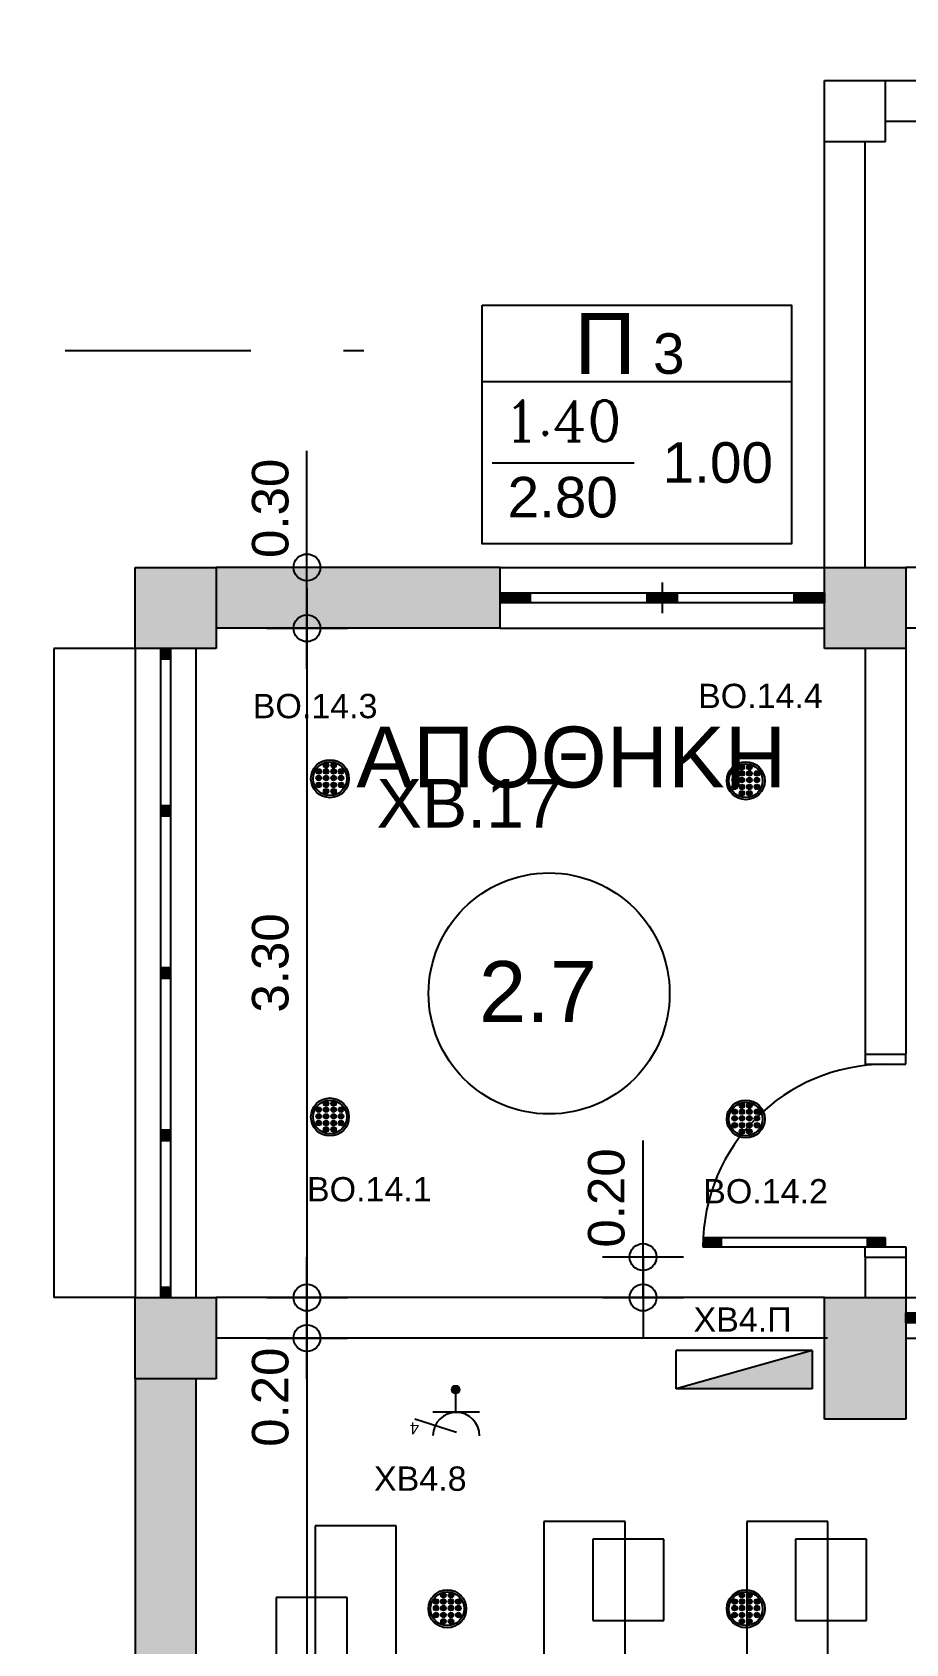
# Model space of a CAD drawing. Header units: metres. Extents: x 0 to 132, y -109 to 310.
# Drawn here: x 10.91 to 15.22, y 179.97 to 187.91 of the extents above; entities that cross this region are included whole.
import ezdxf

# ---------------------------------------------------------------- set-up
doc = ezdxf.new("R2010")
doc.units = ezdxf.units.M
doc.header["$LTSCALE"] = 0.036
doc.linetypes.add('DASHDOTX2', pattern=[50.8, 25.4, -12.7, 0, -12.7])
doc.layers.get('0').update_dxf_attribs({"color": 252})
doc.layers.get('Defpoints').update_dxf_attribs({"color": 252})
for name, color, linetype in [('arxitektonika', 254, 'Continuous'), ('DIMBLK', 252, 'Continuous'), ('electext', 20, 'Continuous'), ('Epipla', 252, 'Continuous'), ('HLEK-SYMBOL', 3, 'Continuous'), ('HLEK_FL001_SYMBOLS', 230, 'Continuous'), ('mihanologika text', 20, 'Continuous'), ('Parathira', 252, 'Continuous')]:
    doc.layers.add(name, color=color, linetype=linetype)
doc.styles.add('COMU-N', font='arial.ttf')
doc.styles.get("Standard").update_dxf_attribs({"font": 'arial.ttf'})
doc.styles.add('W4MS2', font='W4MS2.shx')
doc.dimstyles.new('CADWDOT', dxfattribs={"dimscale": 0.1, "dimtxt": 1.8, "dimasz": 0.08, "dimexe": 2, "dimexo": 0, "dimgap": 0.09, "dimtad": 0, "dimrnd": 0.001, "dimzin": 0, "dimdsep": 46, "dimtxsty": 'Standard', "dimblk1": 'ARTDIM', "dimblk2": 'ARTDIM', "dimsah": 1, "dimcen": 0.09, "dimdle": 0.05, "dimse1": 1, "dimse2": 1, "dimadec": 0, "dimazin": 0, "dimtfac": 1, "dimtmove": 0, "dimatfit": 3, "dimldrblk": 'ARTDIM', "dimfxl": 2, "dimtvp": 0.9999, "dimtolj": 1, "dimtzin": 0, "dimarcsym": 0})

# ---------------------------------------------------------------- blocks, each defined once
blk = doc.blocks.new('A$C11F247D9')
at = {"layer": 'Parathira'}
for p, q in [((-0.15, -1.6), (-0.15, 0)), ((-0.15, 0), (-0.1, 0)), ((-0.14, 0), (-0.14, -0.15)), ((-0.13, 0), (-0.13, -0.15)), ((-0.12, 0), (-0.12, -0.15)), ((-0.11, 0), (-0.11, -0.15)), ((-0.1, 0), (-0.1, -1.6)), ((-0.1, -0.15), (-0.15, -0.15)), ((-0.1, -0.725), (-0.15, -0.725)), ((-0.14, -0.725), (-0.14, -0.875)), ((-0.13, -0.725), (-0.13, -0.875)), ((-0.12, -0.725), (-0.12, -0.875)), ((-0.11, -0.725), (-0.11, -0.875)), ((-0.05, -0.8), (-0.2, -0.8)), ((-0.1, -0.875), (-0.15, -0.875)), ((-0.1, -1.45), (-0.15, -1.45)), ((-0.14, -1.45), (-0.14, -1.6)), ((-0.13, -1.45), (-0.13, -1.6)), ((-0.12, -1.45), (-0.12, -1.6)), ((-0.11, -1.45), (-0.11, -1.6)), ((-0.1, -1.6), (-0.15, -1.6))]:
    blk.add_line(p, q, dxfattribs=at)
blk = doc.blocks.new('A$C3D465094')
at = {"layer": 'Parathira'}
for p, q in [((0.175, 0), (0.175, -3.2)), ((0.225, 0), (0.175, 0)), ((0.175, 0), (0.175, -0.05)), ((0.185, 0), (0.185, -0.05)), ((0.195, 0), (0.195, -0.05)), ((0.205, 0), (0.205, -0.05)), ((0.215, 0), (0.215, -0.05)), ((0.225, 0), (0.225, -3.2)), ((0.225, -0.05), (0.225, 0)), ((0.175, -0.05), (0.225, -0.05)), ((0.225, -0.775), (0.175, -0.775)), ((0.175, -0.775), (0.175, -0.825)), ((0.185, -0.775), (0.185, -0.825)), ((0.195, -0.775), (0.195, -0.825)), ((0.205, -0.775), (0.205, -0.825)), ((0.215, -0.775), (0.215, -0.825)), ((0.225, -0.825), (0.225, -0.775)), ((0.175, -0.825), (0.225, -0.825)), ((0.225, -1.575), (0.175, -1.575)), ((0.175, -1.575), (0.175, -1.625)), ((0.185, -1.575), (0.185, -1.625)), ((0.195, -1.575), (0.195, -1.625)), ((0.205, -1.575), (0.205, -1.625)), ((0.215, -1.575), (0.215, -1.625)), ((0.225, -1.625), (0.225, -1.575)), ((0.175, -1.625), (0.225, -1.625)), ((0.225, -2.375), (0.175, -2.375)), ((0.175, -2.375), (0.175, -2.425)), ((0.185, -2.375), (0.185, -2.425)), ((0.195, -2.375), (0.195, -2.425)), ((0.205, -2.375), (0.205, -2.425)), ((0.215, -2.375), (0.215, -2.425)), ((0.225, -2.425), (0.225, -2.375)), ((0.175, -2.425), (0.225, -2.425)), ((0.225, -3.15), (0.175, -3.15)), ((0.175, -3.15), (0.175, -3.2)), ((0.185, -3.15), (0.185, -3.2)), ((0.195, -3.15), (0.195, -3.2)), ((0.205, -3.15), (0.205, -3.2)), ((0.215, -3.15), (0.215, -3.2)), ((0.225, -3.2), (0.225, -3.15)), ((0.175, -3.2), (0.225, -3.2))]:
    blk.add_line(p, q, dxfattribs=at)
blk = doc.blocks.new('A$C39E40ECA')
at = {"layer": 'Parathira'}
for p, q in [((0, 1), (0, 0.95)), ((0.2, 0.95), (0.2, 1)), ((0, 0.95), (0.2, 0.95)), ((-0.71, 0.086), (-0.7993, 0.086)), ((0.1, 0.095), (-0.7989, 0.095)), ((-0.71, 0.095), (-0.71, 0.05)), ((0.01, 0.095), (0.01, 0.05)), ((0.1, 0.086), (0.01, 0.086)), ((0.1, 0.05), (0.1, 0.095)), ((-0.71, 0.059), (-0.8, 0.059)), ((-0.8, 0.05), (0.1, 0.05)), ((-0.71, 0.068), (-0.7998, 0.068)), ((-0.71, 0.077), (-0.7996, 0.077)), ((0, 0.05), (0.2, 0.05)), ((0, 0), (0, 0.05)), ((0.1, 0.077), (0.01, 0.077)), ((0.1, 0.068), (0.01, 0.068)), ((0.1, 0.059), (0.01, 0.059)), ((0.2, 0.05), (0.2, 0))]:
    blk.add_line(p, q, dxfattribs=at)
blk.add_arc((0.1, 0.05), 0.9, 90, 180, dxfattribs=at)
blk = doc.blocks.new('ARTDIM')
at = {"layer": 'DIMBLK'}
for p, q in [((0, -24.9975), (0, 24.9975)), ((-24.9975, 0), (24.9975, 0))]:
    blk.add_line(p, q, dxfattribs=at)
blk.add_circle((0, 0), 8.25, dxfattribs=at)
blk = doc.blocks.new('*D579')
at = {"layer": 'arxitektonika', "color": 0, "lineweight": -2}
blk.add_line((8.9971, 188.9645), (8.9971, 185.3805), dxfattribs=at)
at = {"layer": 'Defpoints', "color": 0, "transparency": 16777216}
for p in [(11.4182, 188.9725), (8.9971, 185.3725), (11.4182, 185.3725)]:
    blk.add_point(p, dxfattribs=at)
at = {"layer": 'arxitektonika', "color": 0, "lineweight": -2, "xscale": 0.008, "yscale": 0.008, "zscale": 0.008}
for p, rotation in [((8.9971, 188.9725), 90), ((8.9971, 185.3725), 270)]:
    blk.add_blockref('ARTDIM', p, dxfattribs=dict(at, rotation=rotation))
at = {"layer": 'arxitektonika', "color": 0, "insert": (8.8171, 187.1725), "char_height": 0.18, "attachment_point": 5, "rotation": 90}
blk.add_mtext('\\A1;3.60', dxfattribs=at)
blk = doc.blocks.new('*D713')
at = {"layer": 'arxitektonika', "color": 0, "lineweight": -2}
for p, q in [((12.2658, 185.2725), (12.2658, 185.847)), ((12.2658, 184.9805), (12.2658, 185.2645))]:
    blk.add_line(p, q, dxfattribs=at)
at = {"layer": 'Defpoints', "color": 0, "transparency": 16777216}
for p in [(12.2658, 185.2725), (12.5182, 185.2725), (12.5182, 184.9725)]:
    blk.add_point(p, dxfattribs=at)
at = {"layer": 'arxitektonika', "color": 0, "lineweight": -2, "xscale": 0.008, "yscale": 0.008, "zscale": 0.008}
for p, rotation in [((12.2658, 185.2725), 90), ((12.2658, 184.9725), 270)]:
    blk.add_blockref('ARTDIM', p, dxfattribs=dict(at, rotation=rotation))
at = {"layer": 'arxitektonika', "color": 0, "insert": (12.0858, 185.5637), "char_height": 0.18, "attachment_point": 5, "rotation": 90}
blk.add_mtext('\\A1;0.30', dxfattribs=at)
blk = doc.blocks.new('*D714')
at = {"layer": 'arxitektonika', "color": 0, "lineweight": -2}
blk.add_line((12.2658, 184.9645), (12.2658, 181.6805), dxfattribs=at)
at = {"layer": 'Defpoints', "color": 0, "transparency": 16777216}
for p in [(12.5182, 184.9725), (12.2658, 181.6725), (12.5182, 181.6725)]:
    blk.add_point(p, dxfattribs=at)
at = {"layer": 'arxitektonika', "color": 0, "lineweight": -2, "xscale": 0.008, "yscale": 0.008, "zscale": 0.008}
for p, rotation in [((12.2658, 184.9725), 90), ((12.2658, 181.6725), 270)]:
    blk.add_blockref('ARTDIM', p, dxfattribs=dict(at, rotation=rotation))
at = {"layer": 'arxitektonika', "color": 0, "insert": (12.0858, 183.3225), "char_height": 0.18, "attachment_point": 5, "rotation": 90}
blk.add_mtext('\\A1;3.30', dxfattribs=at)
blk = doc.blocks.new('*D715')
at = {"layer": 'arxitektonika', "color": 0, "lineweight": -2}
for p, q in [((12.2658, 181.6645), (12.2658, 181.4805)), ((12.2658, 181.4725), (12.2658, 180.8979))]:
    blk.add_line(p, q, dxfattribs=at)
at = {"layer": 'Defpoints', "color": 0, "transparency": 16777216}
for p in [(13.3182, 181.6725), (12.2658, 181.4725), (13.3182, 181.4725)]:
    blk.add_point(p, dxfattribs=at)
at = {"layer": 'arxitektonika', "color": 0, "lineweight": -2, "xscale": 0.008, "yscale": 0.008, "zscale": 0.008}
for p, rotation in [((12.2658, 181.6725), 90), ((12.2658, 181.4725), 270)]:
    blk.add_blockref('ARTDIM', p, dxfattribs=dict(at, rotation=rotation))
at = {"layer": 'arxitektonika', "color": 0, "insert": (12.0858, 181.1812), "char_height": 0.18, "attachment_point": 5, "rotation": 90}
blk.add_mtext('\\A1;0.20', dxfattribs=at)
blk = doc.blocks.new('*D716')
at = {"layer": 'arxitektonika', "color": 0, "lineweight": -2}
blk.add_line((12.2658, 181.4645), (12.2658, 174.3805), dxfattribs=at)
at = {"layer": 'Defpoints', "color": 0, "transparency": 16777216}
for p in [(13.3182, 181.4725), (12.2658, 174.3725), (13.3182, 174.3725)]:
    blk.add_point(p, dxfattribs=at)
at = {"layer": 'arxitektonika', "color": 0, "lineweight": -2, "xscale": 0.008, "yscale": 0.008, "zscale": 0.008}
for p, rotation in [((12.2658, 181.4725), 90), ((12.2658, 174.3725), 270)]:
    blk.add_blockref('ARTDIM', p, dxfattribs=dict(at, rotation=rotation))
at = {"layer": 'arxitektonika', "color": 0, "insert": (12.0858, 177.9225), "char_height": 0.18, "attachment_point": 5, "rotation": 90}
blk.add_mtext('\\A1;7.10', dxfattribs=at)
blk = doc.blocks.new('*D725')
at = {"layer": 'arxitektonika', "color": 0, "lineweight": -2}
for p, q in [((13.9227, 181.8725), (13.9227, 182.447)), ((13.9227, 181.6805), (13.9227, 181.8645))]:
    blk.add_line(p, q, dxfattribs=at)
at = {"layer": 'Defpoints', "color": 0, "transparency": 16777216}
for p in [(13.9227, 181.8725), (15.2182, 181.8725), (15.2182, 181.6725)]:
    blk.add_point(p, dxfattribs=at)
at = {"layer": 'arxitektonika', "color": 0, "lineweight": -2, "xscale": 0.008, "yscale": 0.008, "zscale": 0.008}
for p, rotation in [((13.9227, 181.8725), 90), ((13.9227, 181.6725), 270)]:
    blk.add_blockref('ARTDIM', p, dxfattribs=dict(at, rotation=rotation))
at = {"layer": 'arxitektonika', "color": 0, "insert": (13.7427, 182.1637), "char_height": 0.18, "attachment_point": 5, "rotation": 90}
blk.add_mtext('\\A1;0.20', dxfattribs=at)
blk = doc.blocks.new('A$C6A217EF1')
at = {"layer": 'Parathira'}
for p, q in [((-1.9, 0.025), (0, 0.025)), ((-1.9, -0.025), (-1.9, 0.025)), ((-1.9, 0.015), (-1.71, 0.015)), ((-1.9, 0.005), (-1.71, 0.005)), ((-1.71, 0.025), (-1.71, -0.025)), ((-0.19, 0.025), (-0.19, -0.025)), ((-0.19, 0.015), (0, 0.015)), ((-0.19, 0.005), (0, 0.005)), ((0, 0.025), (0, -0.025)), ((-1.9, -0.005), (-1.71, -0.005)), ((-1.9, -0.015), (-1.71, -0.015)), ((0, -0.025), (-1.9, -0.025)), ((-0.19, -0.005), (0, -0.005)), ((-0.19, -0.015), (0, -0.015))]:
    blk.add_line(p, q, dxfattribs=at)
blk = doc.blocks.new('A$C5883325D')
at = {"layer": 'Epipla'}
for p, q in [((1.1745, -1.3258), (0.7745, -1.3258)), ((0.7745, -1.3258), (0.7745, -2.5258)), ((1.1745, -2.5258), (1.1745, -1.3258)), ((1.9027, -1.3048), (1.9027, -2.5048)), ((2.3027, -1.3048), (1.9027, -1.3048)), ((2.3027, -2.5048), (2.3027, -1.3048)), ((2.9027, -1.3048), (2.9027, -2.5048)), ((3.3027, -1.3048), (2.9027, -1.3048)), ((3.3027, -2.5048), (3.3027, -1.3048)), ((3.9027, -1.3048), (3.9027, -2.5048)), ((4.3027, -1.3048), (3.9027, -1.3048)), ((4.3027, -2.5048), (4.3027, -1.3048)), ((4.9027, -1.3048), (4.9027, -2.5048)), ((5.3027, -1.3048), (4.9027, -1.3048)), ((5.3027, -2.5048), (5.3027, -1.3048)), ((6.3027, -1.3048), (5.9027, -1.3048)), ((5.9027, -1.3048), (5.9027, -2.5048)), ((6.3027, -2.5048), (6.3027, -1.3048)), ((2.144, -1.3918), (2.144, -1.7918)), ((2.494, -1.3918), (2.144, -1.3918)), ((2.494, -1.7918), (2.494, -1.3918)), ((3.144, -1.3918), (3.144, -1.7918)), ((3.494, -1.3918), (3.144, -1.3918)), ((3.494, -1.7918), (3.494, -1.3918)), ((4.144, -1.3918), (4.144, -1.7918)), ((4.494, -1.3918), (4.144, -1.3918)), ((4.494, -1.7918), (4.494, -1.3918)), ((5.144, -1.3918), (5.144, -1.7918)), ((5.494, -1.3918), (5.144, -1.3918)), ((5.494, -1.7918), (5.494, -1.3918)), ((6.494, -1.3918), (6.144, -1.3918)), ((6.144, -1.3918), (6.144, -1.7918)), ((6.494, -1.7918), (6.494, -1.3918)), ((0.9333, -1.6784), (0.5833, -1.6784)), ((0.5833, -1.6784), (0.5833, -2.0784)), ((0.9333, -2.0784), (0.9333, -1.6784)), ((2.144, -1.7918), (2.494, -1.7918)), ((3.144, -1.7918), (3.494, -1.7918)), ((4.144, -1.7918), (4.494, -1.7918)), ((5.144, -1.7918), (5.494, -1.7918)), ((6.144, -1.7918), (6.494, -1.7918)), ((2.144, -2.0179), (2.494, -2.0179)), ((2.144, -2.4179), (2.144, -2.0179)), ((2.494, -2.0179), (2.494, -2.4179)), ((3.144, -2.0179), (3.494, -2.0179)), ((3.144, -2.4179), (3.144, -2.0179)), ((3.494, -2.0179), (3.494, -2.4179)), ((4.144, -2.0179), (4.494, -2.0179)), ((4.144, -2.4179), (4.144, -2.0179)), ((4.494, -2.0179), (4.494, -2.4179)), ((5.144, -2.0179), (5.494, -2.0179)), ((5.144, -2.4179), (5.144, -2.0179)), ((5.494, -2.0179), (5.494, -2.4179)), ((6.144, -2.4179), (6.144, -2.0179)), ((6.144, -2.0179), (6.494, -2.0179)), ((6.494, -2.0179), (6.494, -2.4179)), ((0.5833, -2.0784), (0.9333, -2.0784)), ((2.494, -2.4179), (2.144, -2.4179)), ((3.494, -2.4179), (3.144, -2.4179)), ((4.494, -2.4179), (4.144, -2.4179)), ((5.494, -2.4179), (5.144, -2.4179)), ((6.494, -2.4179), (6.144, -2.4179)), ((0.7745, -2.5258), (1.1745, -2.5258)), ((1.9027, -2.5048), (2.3027, -2.5048)), ((2.9027, -2.5048), (3.3027, -2.5048)), ((3.9027, -2.5048), (4.3027, -2.5048)), ((4.9027, -2.5048), (5.3027, -2.5048)), ((5.9027, -2.5048), (6.3027, -2.5048)), ((2.3027, -3.2048), (1.9027, -3.2048)), ((1.9027, -3.2048), (1.9027, -4.4048)), ((2.3027, -4.4048), (2.3027, -3.2048)), ((3.3027, -3.2048), (2.9027, -3.2048)), ((2.9027, -3.2048), (2.9027, -4.4048)), ((3.3027, -4.4048), (3.3027, -3.2048)), ((4.3027, -3.2048), (3.9027, -3.2048)), ((3.9027, -3.2048), (3.9027, -4.4048)), ((4.3027, -4.4048), (4.3027, -3.2048)), ((5.3027, -3.2048), (4.9027, -3.2048)), ((4.9027, -3.2048), (4.9027, -4.4048)), ((5.3027, -4.4048), (5.3027, -3.2048)), ((5.9027, -3.2048), (5.9027, -4.4048)), ((6.3027, -3.2048), (5.9027, -3.2048)), ((6.3027, -4.4048), (6.3027, -3.2048)), ((2.494, -3.2918), (2.144, -3.2918)), ((2.144, -3.2918), (2.144, -3.6918)), ((2.494, -3.6918), (2.494, -3.2918)), ((3.494, -3.2918), (3.144, -3.2918)), ((3.144, -3.2918), (3.144, -3.6918)), ((3.494, -3.6918), (3.494, -3.2918)), ((4.494, -3.2918), (4.144, -3.2918)), ((4.144, -3.2918), (4.144, -3.6918)), ((4.494, -3.6918), (4.494, -3.2918)), ((5.494, -3.2918), (5.144, -3.2918)), ((5.144, -3.2918), (5.144, -3.6918)), ((5.494, -3.6918), (5.494, -3.2918)), ((6.144, -3.2918), (6.144, -3.6918)), ((6.494, -3.2918), (6.144, -3.2918)), ((6.494, -3.6918), (6.494, -3.2918)), ((2.144, -3.6918), (2.494, -3.6918)), ((3.144, -3.6918), (3.494, -3.6918)), ((4.144, -3.6918), (4.494, -3.6918)), ((5.144, -3.6918), (5.494, -3.6918)), ((6.144, -3.6918), (6.494, -3.6918)), ((2.144, -4.3179), (2.144, -3.9179)), ((2.144, -3.9179), (2.494, -3.9179)), ((2.494, -3.9179), (2.494, -4.3179)), ((3.144, -4.3179), (3.144, -3.9179)), ((3.144, -3.9179), (3.494, -3.9179)), ((3.494, -3.9179), (3.494, -4.3179)), ((4.144, -4.3179), (4.144, -3.9179)), ((4.144, -3.9179), (4.494, -3.9179)), ((4.494, -3.9179), (4.494, -4.3179)), ((5.144, -4.3179), (5.144, -3.9179)), ((5.144, -3.9179), (5.494, -3.9179)), ((5.494, -3.9179), (5.494, -4.3179)), ((6.144, -3.9179), (6.494, -3.9179)), ((6.144, -4.3179), (6.144, -3.9179)), ((6.494, -3.9179), (6.494, -4.3179)), ((2.494, -4.3179), (2.144, -4.3179)), ((3.494, -4.3179), (3.144, -4.3179)), ((4.494, -4.3179), (4.144, -4.3179)), ((5.494, -4.3179), (5.144, -4.3179)), ((6.494, -4.3179), (6.144, -4.3179)), ((1.9027, -4.4048), (2.3027, -4.4048)), ((2.9027, -4.4048), (3.3027, -4.4048)), ((3.9027, -4.4048), (4.3027, -4.4048)), ((4.9027, -4.4048), (5.3027, -4.4048)), ((5.9027, -4.4048), (6.3027, -4.4048)), ((2.3027, -5.1048), (1.9027, -5.1048)), ((1.9027, -5.1048), (1.9027, -6.3048)), ((2.3027, -6.3048), (2.3027, -5.1048)), ((3.3027, -5.1048), (2.9027, -5.1048)), ((2.9027, -5.1048), (2.9027, -6.3048)), ((3.3027, -6.3048), (3.3027, -5.1048)), ((4.3027, -5.1048), (3.9027, -5.1048)), ((3.9027, -5.1048), (3.9027, -6.3048)), ((4.3027, -6.3048), (4.3027, -5.1048)), ((5.3027, -5.1048), (4.9027, -5.1048)), ((4.9027, -5.1048), (4.9027, -6.3048)), ((5.3027, -6.3048), (5.3027, -5.1048)), ((5.9027, -5.1048), (5.9027, -6.3048)), ((6.3027, -5.1048), (5.9027, -5.1048)), ((6.3027, -6.3048), (6.3027, -5.1048)), ((2.494, -5.1918), (2.144, -5.1918)), ((2.144, -5.1918), (2.144, -5.5918)), ((2.494, -5.5918), (2.494, -5.1918)), ((3.494, -5.1918), (3.144, -5.1918)), ((3.144, -5.1918), (3.144, -5.5918)), ((3.494, -5.5918), (3.494, -5.1918)), ((4.494, -5.1918), (4.144, -5.1918)), ((4.144, -5.1918), (4.144, -5.5918)), ((4.494, -5.5918), (4.494, -5.1918)), ((5.494, -5.1918), (5.144, -5.1918)), ((5.144, -5.1918), (5.144, -5.5918)), ((5.494, -5.5918), (5.494, -5.1918)), ((6.144, -5.1918), (6.144, -5.5918)), ((6.494, -5.1918), (6.144, -5.1918)), ((6.494, -5.5918), (6.494, -5.1918)), ((2.144, -5.5918), (2.494, -5.5918)), ((3.144, -5.5918), (3.494, -5.5918)), ((4.144, -5.5918), (4.494, -5.5918)), ((5.144, -5.5918), (5.494, -5.5918)), ((6.144, -5.5918), (6.494, -5.5918)), ((2.144, -6.2179), (2.144, -5.8179)), ((2.144, -5.8179), (2.494, -5.8179)), ((2.494, -5.8179), (2.494, -6.2179)), ((3.144, -6.2179), (3.144, -5.8179)), ((3.144, -5.8179), (3.494, -5.8179)), ((3.494, -5.8179), (3.494, -6.2179)), ((4.144, -6.2179), (4.144, -5.8179)), ((4.144, -5.8179), (4.494, -5.8179)), ((4.494, -5.8179), (4.494, -6.2179)), ((5.144, -6.2179), (5.144, -5.8179)), ((5.144, -5.8179), (5.494, -5.8179)), ((5.494, -5.8179), (5.494, -6.2179)), ((6.144, -5.8179), (6.494, -5.8179)), ((6.144, -6.2179), (6.144, -5.8179)), ((6.494, -5.8179), (6.494, -6.2179)), ((2.494, -6.2179), (2.144, -6.2179)), ((3.494, -6.2179), (3.144, -6.2179)), ((4.494, -6.2179), (4.144, -6.2179)), ((5.494, -6.2179), (5.144, -6.2179)), ((6.494, -6.2179), (6.144, -6.2179)), ((1.9027, -6.3048), (2.3027, -6.3048)), ((2.9027, -6.3048), (3.3027, -6.3048)), ((3.9027, -6.3048), (4.3027, -6.3048)), ((4.9027, -6.3048), (5.3027, -6.3048)), ((5.9027, -6.3048), (6.3027, -6.3048))]:
    blk.add_line(p, q, dxfattribs=at)
blk = doc.blocks.new('gJ6_a28')
at = {"layer": 'HLEK-SYMBOL', "color": 0, "linetype": 'Continuous'}
for p, q in [((-0.67, 0), (-0.67, 0.19)), ((-0.67, 0.19), (0, 0.19)), ((-0.67, 0), (0, 0.19)), ((0, 0.19), (0, 0)), ((-0.67, 0), (0, 0))]:
    blk.add_line(p, q, dxfattribs=at)
at = {"layer": 'HLEK-SYMBOL', "color": 0}
blk.add_solid([(-0.67, 0.19), (0, 0.19), (-0.67, 0)], dxfattribs=at)
at = {"layer": 'HLEK-SYMBOL', "color": 0, "style": 'W4MS2', "flags": 8}
blk.add_attdef('NODE_NUMBER', (0.018, 0.0914), '', height=0.1, dxfattribs=at)
blk.add_attdef('NODE_NUMBER', (0.018, 0.0914), '', height=0.1, dxfattribs=at)
blk = doc.blocks.new('gJ6_a14')
at = {"linetype": 'Continuous'}
for p, q in [((-0.1176, 0.1119), (0.113, 0.1119)), ((0, 0.1119), (0, 0))]:
    blk.add_line(p, q, dxfattribs=at)
blk.add_arc((-0.0023, 0.2279), 0.1153, 180, 358.95657, dxfattribs=at)
blk = doc.blocks.new('*X789')
at = {"color": 0}
for p, q in [((15.598, 2.587), (15.737, 2.727)), ((15.598, 2.622), (15.702, 2.727)), ((15.601, 2.607), (15.609, 2.616)), ((15.604, 2.646), (15.605, 2.647)), ((15.605, 2.559), (15.765, 2.719)), ((15.605, 2.577), (15.614, 2.585)), ((15.609, 2.652), (15.618, 2.66)), ((15.611, 2.547), (15.618, 2.554)), ((15.614, 2.621), (15.623, 2.63)), ((15.617, 2.536), (15.789, 2.707)), ((15.618, 2.59), (15.627, 2.599)), ((15.623, 2.665), (15.631, 2.674)), ((15.623, 2.559), (15.631, 2.568)), ((15.627, 2.634), (15.636, 2.643)), ((15.631, 2.603), (15.64, 2.612)), ((15.633, 2.516), (15.808, 2.691)), ((15.636, 2.678), (15.645, 2.687)), ((15.636, 2.572), (15.645, 2.581)), ((15.64, 2.647), (15.649, 2.656)), ((15.64, 2.541), (15.649, 2.55)), ((15.645, 2.616), (15.654, 2.625)), ((15.649, 2.691), (15.658, 2.7)), ((15.649, 2.585), (15.658, 2.594)), ((15.653, 2.501), (15.824, 2.672)), ((15.654, 2.66), (15.662, 2.669)), ((15.654, 2.554), (15.662, 2.563)), ((15.658, 2.63), (15.667, 2.638)), ((15.662, 2.705), (15.671, 2.714)), ((15.662, 2.599), (15.671, 2.607)), ((15.667, 2.674), (15.676, 2.683)), ((15.667, 2.568), (15.676, 2.577)), ((15.671, 2.643), (15.68, 2.652)), ((15.671, 2.537), (15.68, 2.546)), ((15.676, 2.718), (15.678, 2.721)), ((15.676, 2.489), (15.836, 2.648)), ((15.676, 2.612), (15.685, 2.621)), ((15.68, 2.687), (15.689, 2.696)), ((15.68, 2.581), (15.689, 2.59)), ((15.685, 2.656), (15.693, 2.665)), ((15.685, 2.55), (15.693, 2.559)), ((15.689, 2.625), (15.698, 2.634)), ((15.693, 2.7), (15.702, 2.709)), ((15.693, 2.594), (15.702, 2.603)), ((15.698, 2.669), (15.707, 2.678)), ((15.698, 2.563), (15.707, 2.572)), ((15.702, 2.638), (15.711, 2.647)), ((15.705, 2.482), (15.843, 2.62)), ((15.707, 2.714), (15.715, 2.722)), ((15.707, 2.607), (15.715, 2.616)), ((15.711, 2.683), (15.72, 2.691)), ((15.711, 2.577), (15.72, 2.585)), ((15.715, 2.652), (15.724, 2.66)), ((15.715, 2.546), (15.724, 2.554)), ((15.72, 2.727), (15.721, 2.728)), ((15.72, 2.621), (15.729, 2.63)), ((15.724, 2.696), (15.733, 2.705)), ((15.724, 2.59), (15.733, 2.599)), ((15.729, 2.665), (15.738, 2.674)), ((15.729, 2.559), (15.738, 2.568)), ((15.733, 2.634), (15.742, 2.643)), ((15.738, 2.709), (15.746, 2.718)), ((15.738, 2.603), (15.746, 2.612)), ((15.741, 2.482), (15.842, 2.584)), ((15.742, 2.678), (15.751, 2.687)), ((15.742, 2.572), (15.751, 2.581)), ((15.746, 2.647), (15.755, 2.656)), ((15.746, 2.541), (15.755, 2.55)), ((15.751, 2.722), (15.752, 2.724)), ((15.751, 2.616), (15.76, 2.625)), ((15.755, 2.691), (15.764, 2.7)), ((15.755, 2.585), (15.764, 2.594)), ((15.76, 2.66), (15.768, 2.669)), ((15.76, 2.554), (15.768, 2.563)), ((15.764, 2.63), (15.773, 2.638)), ((15.768, 2.705), (15.777, 2.714)), ((15.768, 2.599), (15.777, 2.607)), ((15.773, 2.674), (15.782, 2.683)), ((15.773, 2.568), (15.782, 2.577)), ((15.777, 2.643), (15.786, 2.652)), ((15.777, 2.537), (15.786, 2.546)), ((15.782, 2.612), (15.791, 2.621)), ((15.786, 2.687), (15.795, 2.696)), ((15.786, 2.581), (15.795, 2.59)), ((15.791, 2.656), (15.799, 2.665)), ((15.791, 2.55), (15.799, 2.559)), ((15.795, 2.625), (15.804, 2.634)), ((15.799, 2.594), (15.808, 2.603)), ((15.804, 2.669), (15.813, 2.678)), ((15.804, 2.563), (15.813, 2.572)), ((15.808, 2.638), (15.817, 2.647)), ((15.813, 2.607), (15.822, 2.616)), ((15.817, 2.577), (15.826, 2.585)), ((15.822, 2.652), (15.83, 2.66)), ((15.822, 2.546), (15.83, 2.554)), ((15.826, 2.621), (15.835, 2.63)), ((15.83, 2.59), (15.839, 2.599)), ((15.835, 2.559), (15.835, 2.56)), ((15.839, 2.634), (15.84, 2.635)), ((15.844, 2.603), (15.844, 2.603)), ((15.627, 2.528), (15.636, 2.537)), ((15.645, 2.51), (15.654, 2.519)), ((15.658, 2.523), (15.667, 2.532)), ((15.664, 2.494), (15.671, 2.501)), ((15.676, 2.506), (15.685, 2.515)), ((15.689, 2.519), (15.698, 2.528)), ((15.693, 2.488), (15.702, 2.497)), ((15.702, 2.532), (15.711, 2.541)), ((15.707, 2.501), (15.715, 2.51)), ((15.72, 2.515), (15.729, 2.523)), ((15.724, 2.484), (15.733, 2.493)), ((15.733, 2.528), (15.742, 2.537)), ((15.738, 2.497), (15.746, 2.506)), ((15.751, 2.51), (15.76, 2.519)), ((15.764, 2.523), (15.773, 2.532)), ((15.768, 2.493), (15.777, 2.501)), ((15.782, 2.506), (15.791, 2.515)), ((15.795, 2.519), (15.804, 2.528)), ((15.808, 2.532), (15.817, 2.541))]:
    blk.add_line(p, q, dxfattribs=at)
blk = doc.blocks.new('GJ6_A78')
at = {"layer": 'HLEK-SYMBOL', "color": 0, "linetype": 'Continuous'}
blk.add_circle((0, 0), 0.0989, dxfattribs=at)
at = {"layer": 'HLEK-SYMBOL', "color": 0, "xscale": 0.8, "yscale": 0.8, "zscale": 0.8}
blk.add_blockref('*X789', (-12.576, -2.084), dxfattribs=at)
blk = doc.blocks.new('priza')
at = {"layer": 'HLEK_FL001_SYMBOLS', "rotation": 180}
blk.add_blockref('gJ6_a14', (87.4, -100.4952), dxfattribs=at)
at = {"layer": 'HLEK_FL001_SYMBOLS', "xscale": 0.1951472641207488, "yscale": 0.1951472641207488, "zscale": 0.1951472641207488}
blk.add_blockref('GJ6_A78', (87.4, -100.4953), dxfattribs=at)
blk = doc.blocks.new('priza tetrapli')
at = {"layer": 'HLEK_FL001_SYMBOLS', "ltscale": 5}
blk.add_line((444.1264, -18.901), (444.3314, -18.9664), dxfattribs=at)
at = {"layer": 'HLEK_FL001_SYMBOLS', "rotation": 180}
blk.add_blockref('priza', (531.5297, -119.6074), dxfattribs=at)
at = {"layer": 'HLEK_FL001_SYMBOLS', "ltscale": 5}
blk.add_text('4', height=0.06, dxfattribs=at).set_placement((444.3099, -18.9515))
blk = doc.blocks.new('led downlight 26W xoneyto 18cm')
at = {"layer": 'HLEK_FL001_SYMBOLS'}
h = blk.add_hatch(color=256, dxfattribs=at)
h.paths.add_polyline_path([(45.0105, 62.6523, 1), (45.1976, 62.6523, 1)])
h.paths.add_polyline_path([(45.1872, 62.6523, 1), (45.0209, 62.6523, 1)], flags=16)
at = {"layer": 'HLEK_FL001_SYMBOLS', "linetype": 'Continuous', "lineweight": 0}
h = blk.add_hatch(color=11, dxfattribs=at)
h.dxf.hatch_style = 1
h.paths.add_polyline_path([(45.062, 62.688, 1), (45.0351, 62.688, 1)])
h = blk.add_hatch(color=11, dxfattribs=at)
h.dxf.hatch_style = 1
h.paths.add_polyline_path([(45.0985, 62.7188, 1), (45.0716, 62.7188, 1)])
h = blk.add_hatch(color=11, dxfattribs=at)
h.dxf.hatch_style = 1
h.paths.add_polyline_path([(45.0985, 62.688, 1), (45.0716, 62.688, 1)])
h = blk.add_hatch(color=11, dxfattribs=at)
h.dxf.hatch_style = 1
h.paths.add_polyline_path([(45.1355, 62.7188, 1), (45.1087, 62.7188, 1)])
h = blk.add_hatch(color=11, dxfattribs=at)
h.dxf.hatch_style = 1
h.paths.add_polyline_path([(45.1355, 62.688, 1), (45.1087, 62.688, 1)])
h = blk.add_hatch(color=11, dxfattribs=at)
h.dxf.hatch_style = 1
h.paths.add_polyline_path([(45.172, 62.688, 1), (45.1452, 62.688, 1)])
h = blk.add_hatch(color=11, dxfattribs=at)
h.dxf.hatch_style = 1
h.paths.add_polyline_path([(45.062, 62.6556, 1), (45.0351, 62.6556, 1)])
h = blk.add_hatch(color=11, dxfattribs=at)
h.dxf.hatch_style = 1
h.paths.add_polyline_path([(45.062, 62.6219, 1), (45.0351, 62.6219, 1)])
h = blk.add_hatch(color=11, dxfattribs=at)
h.dxf.hatch_style = 1
h.paths.add_polyline_path([(45.0985, 62.6556, 1), (45.0716, 62.6556, 1)])
h = blk.add_hatch(color=11, dxfattribs=at)
h.dxf.hatch_style = 1
h.paths.add_polyline_path([(45.0985, 62.6219, 1), (45.0716, 62.6219, 1)])
h = blk.add_hatch(color=11, dxfattribs=at)
h.dxf.hatch_style = 1
h.paths.add_polyline_path([(45.1355, 62.6556, 1), (45.1087, 62.6556, 1)])
h = blk.add_hatch(color=11, dxfattribs=at)
h.dxf.hatch_style = 1
h.paths.add_polyline_path([(45.1355, 62.6219, 1), (45.1087, 62.6219, 1)])
h = blk.add_hatch(color=11, dxfattribs=at)
h.dxf.hatch_style = 1
h.paths.add_polyline_path([(45.172, 62.6556, 1), (45.1452, 62.6556, 1)])
h = blk.add_hatch(color=11, dxfattribs=at)
h.dxf.hatch_style = 1
h.paths.add_polyline_path([(45.172, 62.6219, 1), (45.1452, 62.6219, 1)])
h = blk.add_hatch(color=11, dxfattribs=at)
h.dxf.hatch_style = 1
h.paths.add_polyline_path([(45.0985, 62.5906, 1), (45.0716, 62.5906, 1)])
h = blk.add_hatch(color=11, dxfattribs=at)
h.dxf.hatch_style = 1
h.paths.add_polyline_path([(45.1355, 62.5906, 1), (45.1087, 62.5906, 1)])
at = {"layer": 'HLEK_FL001_SYMBOLS'}
for radius in [0.0936, 0.0831]:
    blk.add_circle((45.1041, 62.6523), radius, dxfattribs=at)
at = {"layer": 'HLEK_FL001_SYMBOLS', "linetype": 'Continuous', "lineweight": 0}
for centre in [(45.0486, 62.688), (45.0851, 62.7188), (45.0851, 62.688), (45.1221, 62.7188), (45.1221, 62.688), (45.1586, 62.688), (45.0486, 62.6556), (45.0486, 62.6219), (45.0851, 62.6556), (45.0851, 62.6219), (45.1221, 62.6556), (45.1221, 62.6219), (45.1586, 62.6556), (45.1586, 62.6219), (45.0851, 62.5906), (45.1221, 62.5906)]:
    blk.add_circle(centre, 0.0134, dxfattribs=at)

msp = doc.modelspace()

# ---------------------------------------------------------------- hatches: boundary and pattern name
at = {"layer": 'arxitektonika'}
for points in [[(11.8182, 185.2725), (11.4182, 185.2725), (11.4182, 184.8725), (11.8182, 184.8725)], [(13.2182, 185.2725), (11.8182, 185.2725), (11.8182, 184.9725), (13.2182, 184.9725)], [(15.2182, 185.2725), (14.8182, 185.2725), (14.8182, 184.8725), (15.2182, 184.8725)], [(11.8182, 181.6725), (11.4182, 181.6725), (11.4182, 181.2725), (11.8182, 181.2725)], [(14.8182, 181.6725), (14.8182, 181.0725), (15.2182, 181.0725), (15.2182, 181.6725)], [(11.4182, 174.4725), (11.7182, 174.4725), (11.7182, 181.2725), (11.4182, 181.2725)]]:
    msp.add_hatch(color=256, dxfattribs=at).paths.add_polyline_path(points)

# ---------------------------------------------------------------- linework, layer by layer
for p, q in [((14.8182, 187.6725), (15.1182, 187.6725)), ((14.8182, 187.3725), (14.8182, 187.6725)), ((15.1182, 187.6725), (18.5182, 187.6725)), ((15.1182, 187.3725), (15.1182, 187.6725)), ((15.1182, 187.4725), (18.5182, 187.4725)), ((14.8182, 185.2725), (14.8182, 187.3725)), ((14.8182, 187.3725), (15.1182, 187.3725)), ((15.0182, 185.2725), (15.0182, 187.3725)), ((14.6543, 186.1883), (13.1293, 186.1883)), ((13.1793, 185.7883), (13.8793, 185.7883)), ((11.4182, 185.2725), (11.8182, 185.2725)), ((11.4182, 184.8725), (11.4182, 185.2725)), ((11.8182, 185.2725), (11.8182, 184.8725)), ((13.2182, 185.2725), (11.8182, 185.2725)), ((13.2182, 184.9725), (13.2182, 185.2725)), ((13.2182, 185.2725), (14.8182, 185.2725)), ((14.8182, 184.9725), (14.8182, 185.2725)), ((14.8182, 184.8725), (14.8182, 185.2725)), ((14.8182, 185.2725), (15.2182, 185.2725)), ((15.2182, 185.2725), (15.2182, 184.8725)), ((18.4182, 185.2725), (15.2182, 185.2725)), ((13.2182, 184.9725), (11.8182, 184.9725)), ((13.2182, 184.9725), (14.8182, 184.9725)), ((18.4182, 184.9725), (15.2182, 184.9725)), ((11.0182, 184.8725), (11.0182, 181.6725)), ((11.4182, 184.8725), (11.0182, 184.8725)), ((11.8182, 184.8725), (11.4182, 184.8725)), ((11.4182, 184.8725), (11.4182, 181.6725)), ((11.7182, 184.8725), (11.7182, 181.6725)), ((15.2182, 184.8725), (14.8182, 184.8725)), ((15.0182, 184.8725), (15.0182, 182.8725)), ((15.2182, 184.8725), (15.2182, 182.8725)), ((15.0182, 182.8725), (15.2182, 182.8725)), ((15.0182, 181.8725), (15.2182, 181.8725)), ((15.0182, 181.8725), (15.0182, 181.6725)), ((15.2182, 181.8725), (15.2182, 181.6725)), ((11.4182, 181.6725), (11.0182, 181.6725)), ((11.4182, 181.2725), (11.4182, 181.6725)), ((11.4182, 181.6725), (11.8182, 181.6725)), ((14.8182, 181.6725), (11.8182, 181.6725)), ((11.8182, 181.6725), (11.8182, 181.2725)), ((14.8182, 181.6725), (15.2182, 181.6725)), ((14.8182, 181.0725), (14.8182, 181.6725)), ((15.2182, 181.6725), (15.2182, 181.0725)), ((15.2182, 181.6725), (17.1182, 181.6725)), ((14.8327, 181.4725), (11.8182, 181.4725)), ((15.2182, 181.4725), (17.1182, 181.4725)), ((11.8182, 181.2725), (11.4182, 181.2725)), ((11.4182, 181.2725), (11.4182, 174.4725)), ((11.7182, 181.2725), (11.7182, 174.4725)), ((15.2182, 181.0725), (14.8182, 181.0725))]:
    msp.add_line(p, q, dxfattribs=at)
at = {"layer": 'arxitektonika', "linetype": 'DASHDOTX2'}
msp.add_line((11.0742, 186.3425), (12.816, 186.3425), dxfattribs=at)
at = {"layer": 'arxitektonika'}
msp.add_lwpolyline([(13.1293, 186.5661), (14.6543, 186.5661), (14.6543, 185.3883), (13.1293, 185.3883), (13.1293, 186.5661)], dxfattribs=at)
msp.add_circle((13.4598, 183.1719), 0.5943, dxfattribs=at)

# ---------------------------------------------------------------- block references
at = {"layer": 'arxitektonika', "rotation": 270}
msp.add_blockref('A$C11F247D9', (14.8182, 184.9975), dxfattribs=at)
at = {"layer": 'arxitektonika'}
for name, p in [('A$C3D465094', (11.3682, 184.8725)), ('A$C39E40ECA', (15.0182, 181.8725)), ('A$C6A217EF1', (17.1182, 181.5725)), ('A$C5883325D', (11.5313, 181.8725))]:
    msp.add_blockref(name, p, dxfattribs=at)
at = {"layer": 'HLEK_FL001_SYMBOLS', "linetype": 'Continuous', "lineweight": 0}
for p in [(-32.7249, 121.5785), (-30.6747, 121.5685), (-32.7249, 119.9106), (-30.6747, 119.9006), (-32.1461, 117.4857), (-30.6747, 117.4857)]:
    msp.add_blockref('led downlight 26W xoneyto 18cm', p, dxfattribs=at)
at = {"layer": 'HLEK_FL001_SYMBOLS'}
for name, p, rotation in [('gJ6_a28', (14.0868, 181.4117), 180), ('priza tetrapli', (457.129, 162.1066), 180.0000000000001)]:
    msp.add_blockref(name, p, dxfattribs=dict(at, rotation=rotation))

# ---------------------------------------------------------------- texts
at = {"layer": 'arxitektonika', "style": 'COMU-N'}
for s, height, p in [('Π', 0.3, (13.5848, 186.2265)), ('3', 0.2, (13.9721, 186.227)), ('ΑΠΟΘΗΚΗ', 0.3, (12.5095, 184.1876)), ('2.7', 0.3, (13.1138, 183.0314))]:
    msp.add_text(s, height=height, dxfattribs=at).set_placement(p)
at = {"layer": 'arxitektonika', "linetype": 'ByBlock', "char_height": 0.2, "attachment_point": 5, "style": 'COMU-N'}
for s, insert in [('{\\Fcomplex.shx;1.40}', (13.5268, 185.9957)), ('1.00', (14.2917, 185.7883)), ('2.80', (13.5268, 185.6175))]:
    msp.add_mtext(s, dxfattribs=dict(at, insert=insert))
at = {"layer": 'electext'}
for s, height, p in [('XB.17', 0.24, (12.6091, 183.9894)), ('ΧΒ4.Π', 0.12, (14.1716, 181.5042))]:
    msp.add_text(s, height=height, dxfattribs=at).set_placement(p)
at = {"layer": 'electext', "char_height": 0.12, "attachment_point": 1}
for s, width, insert in [('BO.14.4', 0.489021, (14.1941, 184.6988)), ('BO.14.3', 0.449101, (11.9985, 184.649)), ('BO.14.1', 0.690763, (12.2658, 182.2665)), ('BO.14.2', 0.523668, (14.2193, 182.2566))]:
    msp.add_mtext_dynamic_manual_height_columns(s, width=width, gutter_width=0.6, heights=[0], dxfattribs=dict(at, insert=insert))
at = {"layer": 'mihanologika text', "insert": (12.5962, 180.8396), "char_height": 0.12, "attachment_point": 1}
msp.add_mtext_dynamic_manual_height_columns('XB4.8', width=0.192096, gutter_width=0.6, heights=[0], dxfattribs=at)

# ---------------------------------------------------------------- dimensions: what is measured, and where the dimension line sits
at = {"layer": 'arxitektonika'}
for base, p1, p2, picture, middle in [((8.9971, 185.3725), (11.4182, 188.9725), (11.4182, 185.3725), '*D579', (8.8171, 187.1725)), ((12.2658, 185.2725), (12.5182, 184.9725), (12.5182, 185.2725), '*D713', (12.0858, 185.5637)), ((12.2658, 181.6725), (12.5182, 184.9725), (12.5182, 181.6725), '*D714', (12.0858, 183.3225)), ((13.9227, 181.8725), (15.2182, 181.6725), (15.2182, 181.8725), '*D725', (13.7427, 182.1637)), ((12.2658, 181.4725), (13.3182, 181.6725), (13.3182, 181.4725), '*D715', (12.0858, 181.1812)), ((12.2658, 174.3725), (13.3182, 181.4725), (13.3182, 174.3725), '*D716', (12.0858, 177.9225))]:
    dim = msp.add_linear_dim(base=base, p1=p1, p2=p2, angle=90, dimstyle='CADWDOT', dxfattribs=at)
    dim.commit()
    dim.dimension.update_dxf_attribs({"geometry": picture, "text_midpoint": middle})

doc.saveas('drawing.dxf')
